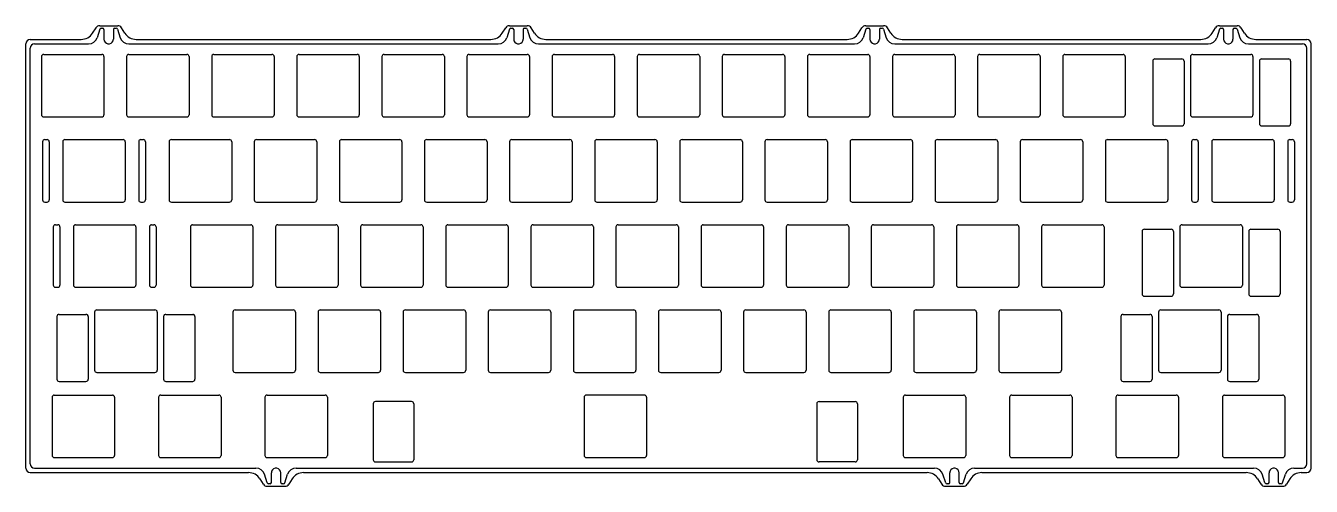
# Model space of a CAD drawing. Header units: millimetres. Extents: x -1211 to -100, y -1155 to 1320.
# Drawn here: x -888.4 to -600.6, y 806.4 to 909.4 of the extents above; entities that cross this region are included whole.
import ezdxf

# ---------------------------------------------------------------- set-up
doc = ezdxf.new("R2010")
doc.units = ezdxf.units.MM
doc.layers.get('0').update_dxf_attribs({"lineweight": 25, "true_color": 0xffffff})
doc.layers.add('Plate', color=7, linetype='Continuous', lineweight=25, true_color=0x000000)

msp = doc.modelspace()

# ---------------------------------------------------------------- linework, layer by layer
for p, q in [((-871.8, 909.38), (-867.79, 909.38)), ((-780.1, 909.38), (-776.1, 909.38)), ((-700.35, 909.38), (-696.34, 909.38)), ((-621.2, 909.38), (-617.2, 909.38)), ((-873.41, 907.72), (-872.64, 908.92)), ((-871.77, 908.63), (-872.4, 906.71)), ((-870.85, 908.53), (-870.85, 906.38)), ((-868.75, 908.53), (-868.75, 906.38)), ((-867.83, 908.63), (-867.2, 906.71)), ((-866.18, 907.72), (-866.95, 908.92)), ((-781.71, 907.72), (-780.94, 908.92)), ((-780.07, 908.63), (-780.7, 906.71)), ((-779.15, 908.53), (-779.15, 906.38)), ((-777.05, 908.53), (-777.05, 906.38)), ((-776.13, 908.63), (-775.5, 906.71)), ((-774.48, 907.72), (-775.25, 908.92)), ((-701.96, 907.72), (-701.19, 908.92)), ((-700.32, 908.63), (-700.95, 906.71)), ((-699.4, 908.53), (-699.4, 906.38)), ((-697.3, 908.53), (-697.3, 906.38)), ((-696.38, 908.63), (-695.75, 906.71)), ((-694.73, 907.72), (-695.5, 908.92)), ((-622.81, 907.72), (-622.04, 908.92)), ((-621.17, 908.63), (-621.8, 906.71)), ((-620.25, 908.53), (-620.25, 906.38)), ((-618.15, 908.53), (-618.15, 906.38)), ((-617.23, 908.63), (-616.6, 906.71)), ((-615.58, 907.72), (-616.35, 908.92)), ((-888.37, 810.41), (-888.37, 905.33)), ((-887.37, 906.33), (-875.94, 906.33)), ((-887.37, 811.41), (-887.37, 904.33)), ((-886.37, 905.33), (-874.3, 905.33)), ((-865.3, 905.33), (-782.6, 905.33)), ((-863.65, 906.33), (-784.24, 906.33)), ((-773.6, 905.33), (-702.85, 905.33)), ((-771.96, 906.33), (-704.49, 906.33)), ((-693.85, 905.33), (-623.7, 905.33)), ((-692.2, 906.33), (-625.34, 906.33)), ((-614.7, 905.33), (-602.62, 905.33)), ((-613.06, 906.33), (-601.62, 906.33)), ((-601.62, 811.41), (-601.62, 904.33)), ((-600.62, 810.41), (-600.62, 905.33)), ((-884.85, 902.47), (-884.85, 889.47)), ((-884.35, 902.97), (-871.35, 902.97)), ((-870.85, 902.47), (-870.85, 889.47)), ((-865.8, 902.47), (-865.8, 889.47)), ((-865.3, 902.97), (-852.3, 902.97)), ((-851.8, 902.47), (-851.8, 889.47)), ((-846.75, 902.47), (-846.75, 889.47)), ((-846.25, 902.97), (-833.25, 902.97)), ((-832.75, 902.47), (-832.75, 889.47)), ((-827.7, 902.47), (-827.7, 889.47)), ((-827.2, 902.97), (-814.2, 902.97)), ((-813.7, 902.47), (-813.7, 889.47)), ((-808.65, 902.47), (-808.65, 889.47)), ((-808.15, 902.97), (-795.15, 902.97)), ((-794.65, 902.47), (-794.65, 889.47)), ((-789.6, 902.47), (-789.6, 889.47)), ((-789.1, 902.97), (-776.1, 902.97)), ((-775.6, 902.47), (-775.6, 889.47)), ((-770.55, 902.47), (-770.55, 889.47)), ((-770.05, 902.97), (-757.05, 902.97)), ((-756.55, 902.47), (-756.55, 889.47)), ((-751.5, 902.47), (-751.5, 889.47)), ((-751, 902.97), (-738, 902.97)), ((-737.5, 902.47), (-737.5, 889.47)), ((-732.45, 902.47), (-732.45, 889.47)), ((-731.95, 902.97), (-718.95, 902.97)), ((-718.45, 902.47), (-718.45, 889.47)), ((-713.4, 902.47), (-713.4, 889.47)), ((-712.9, 902.97), (-699.9, 902.97)), ((-699.4, 902.47), (-699.4, 889.47)), ((-694.35, 902.47), (-694.35, 889.47)), ((-693.85, 902.97), (-680.85, 902.97)), ((-680.35, 902.47), (-680.35, 889.47)), ((-675.3, 902.47), (-675.3, 889.47)), ((-674.8, 902.97), (-661.8, 902.97)), ((-661.3, 902.47), (-661.3, 889.47)), ((-656.25, 902.47), (-656.25, 889.47)), ((-655.75, 902.97), (-642.75, 902.97)), ((-642.25, 902.47), (-642.25, 889.47)), ((-636.11, 901.47), (-636.11, 887.47)), ((-635.61, 901.97), (-629.61, 901.97)), ((-629.11, 901.47), (-629.11, 887.47)), ((-627.67, 902.47), (-627.67, 889.47)), ((-627.17, 902.97), (-614.17, 902.97)), ((-613.67, 902.47), (-613.67, 889.47)), ((-612.24, 901.47), (-612.24, 887.47)), ((-611.74, 901.97), (-605.74, 901.97)), ((-605.24, 901.47), (-605.24, 887.47)), ((-884.35, 888.97), (-871.35, 888.97)), ((-865.3, 888.97), (-852.3, 888.97)), ((-846.25, 888.97), (-833.25, 888.97)), ((-827.2, 888.97), (-814.2, 888.97)), ((-808.15, 888.97), (-795.15, 888.97)), ((-789.1, 888.97), (-776.1, 888.97)), ((-770.05, 888.97), (-757.05, 888.97)), ((-751, 888.97), (-738, 888.97)), ((-731.95, 888.97), (-718.95, 888.97)), ((-712.9, 888.97), (-699.9, 888.97)), ((-693.85, 888.97), (-680.85, 888.97)), ((-674.8, 888.97), (-661.8, 888.97)), ((-655.75, 888.97), (-642.75, 888.97)), ((-635.61, 886.97), (-629.61, 886.97)), ((-627.17, 888.97), (-614.17, 888.97)), ((-611.74, 886.97), (-605.74, 886.97)), ((-884.59, 883.42), (-884.59, 870.42)), ((-884.09, 883.92), (-883.59, 883.92)), ((-883.09, 883.42), (-883.09, 870.42)), ((-880.09, 883.42), (-880.09, 870.42)), ((-879.59, 883.92), (-866.59, 883.92)), ((-866.09, 883.42), (-866.09, 870.42)), ((-863.09, 883.42), (-863.09, 870.42)), ((-862.59, 883.92), (-862.09, 883.92)), ((-861.59, 883.42), (-861.59, 870.42)), ((-856.27, 883.42), (-856.27, 870.42)), ((-855.77, 883.92), (-842.77, 883.92)), ((-842.27, 883.42), (-842.27, 870.42)), ((-837.22, 883.42), (-837.22, 870.42)), ((-836.72, 883.92), (-823.72, 883.92)), ((-823.22, 883.42), (-823.22, 870.42)), ((-818.17, 883.42), (-818.17, 870.42)), ((-817.67, 883.92), (-804.67, 883.92)), ((-804.17, 883.42), (-804.17, 870.42)), ((-799.12, 883.42), (-799.12, 870.42)), ((-798.62, 883.92), (-785.62, 883.92)), ((-785.12, 883.42), (-785.12, 870.42)), ((-780.07, 883.42), (-780.07, 870.42)), ((-779.57, 883.92), (-766.57, 883.92)), ((-766.07, 883.42), (-766.07, 870.42)), ((-761.02, 883.42), (-761.02, 870.42)), ((-760.52, 883.92), (-747.52, 883.92)), ((-747.02, 883.42), (-747.02, 870.42)), ((-741.97, 883.42), (-741.97, 870.42)), ((-741.47, 883.92), (-728.47, 883.92)), ((-727.97, 883.42), (-727.97, 870.42)), ((-722.92, 883.42), (-722.92, 870.42)), ((-722.42, 883.92), (-709.42, 883.92)), ((-708.92, 883.42), (-708.92, 870.42)), ((-703.87, 883.42), (-703.87, 870.42)), ((-703.37, 883.92), (-690.37, 883.92)), ((-689.87, 883.42), (-689.87, 870.42)), ((-684.82, 883.42), (-684.82, 870.42)), ((-684.32, 883.92), (-671.32, 883.92)), ((-670.82, 883.42), (-670.82, 870.42)), ((-665.77, 883.42), (-665.77, 870.42)), ((-665.27, 883.92), (-652.27, 883.92)), ((-651.77, 883.42), (-651.77, 870.42)), ((-646.72, 883.42), (-646.72, 870.42)), ((-646.22, 883.92), (-633.22, 883.92)), ((-632.72, 883.42), (-632.72, 870.42)), ((-627.41, 883.42), (-627.41, 870.42)), ((-626.91, 883.92), (-626.41, 883.92)), ((-625.91, 883.42), (-625.91, 870.42)), ((-622.91, 883.42), (-622.91, 870.42)), ((-622.41, 883.92), (-609.41, 883.92)), ((-608.91, 883.42), (-608.91, 870.42)), ((-605.91, 883.42), (-605.91, 870.42)), ((-605.41, 883.92), (-604.91, 883.92)), ((-604.41, 883.42), (-604.41, 870.42)), ((-884.09, 869.92), (-883.59, 869.92)), ((-879.59, 869.92), (-866.59, 869.92)), ((-862.59, 869.92), (-862.09, 869.92)), ((-855.77, 869.92), (-842.77, 869.92)), ((-836.72, 869.92), (-823.72, 869.92)), ((-817.67, 869.92), (-804.67, 869.92)), ((-798.62, 869.92), (-785.62, 869.92)), ((-779.57, 869.92), (-766.57, 869.92)), ((-760.52, 869.92), (-747.52, 869.92)), ((-741.47, 869.92), (-728.47, 869.92)), ((-722.42, 869.92), (-709.42, 869.92)), ((-703.37, 869.92), (-690.37, 869.92)), ((-684.32, 869.92), (-671.32, 869.92)), ((-665.27, 869.92), (-652.27, 869.92)), ((-646.22, 869.92), (-633.22, 869.92)), ((-626.91, 869.92), (-626.41, 869.92)), ((-622.41, 869.92), (-609.41, 869.92)), ((-605.41, 869.92), (-604.91, 869.92)), ((-882.2, 864.37), (-882.2, 851.37)), ((-881.7, 864.87), (-881.2, 864.87)), ((-880.7, 864.37), (-880.7, 851.37)), ((-877.7, 864.37), (-877.7, 851.37)), ((-877.2, 864.87), (-864.2, 864.87)), ((-863.7, 864.37), (-863.7, 851.37)), ((-860.7, 864.37), (-860.7, 851.37)), ((-860.2, 864.87), (-859.7, 864.87)), ((-859.2, 864.37), (-859.2, 851.37)), ((-851.51, 864.37), (-851.51, 851.37)), ((-851.01, 864.87), (-838.01, 864.87)), ((-837.51, 864.37), (-837.51, 851.37)), ((-832.46, 864.37), (-832.46, 851.37)), ((-831.96, 864.87), (-818.96, 864.87)), ((-818.46, 864.37), (-818.46, 851.37)), ((-813.41, 864.37), (-813.41, 851.37)), ((-812.91, 864.87), (-799.91, 864.87)), ((-799.41, 864.37), (-799.41, 851.37)), ((-794.36, 864.37), (-794.36, 851.37)), ((-793.86, 864.87), (-780.86, 864.87)), ((-780.36, 864.37), (-780.36, 851.37)), ((-775.31, 864.37), (-775.31, 851.37)), ((-774.81, 864.87), (-761.81, 864.87)), ((-761.31, 864.37), (-761.31, 851.37)), ((-756.26, 864.37), (-756.26, 851.37)), ((-755.76, 864.87), (-742.76, 864.87)), ((-742.26, 864.37), (-742.26, 851.37)), ((-737.21, 864.37), (-737.21, 851.37)), ((-736.71, 864.87), (-723.71, 864.87)), ((-723.21, 864.37), (-723.21, 851.37)), ((-718.16, 864.37), (-718.16, 851.37)), ((-717.66, 864.87), (-704.66, 864.87)), ((-704.16, 864.37), (-704.16, 851.37)), ((-699.11, 864.37), (-699.11, 851.37)), ((-698.61, 864.87), (-685.61, 864.87)), ((-685.11, 864.37), (-685.11, 851.37)), ((-680.06, 864.37), (-680.06, 851.37)), ((-679.56, 864.87), (-666.56, 864.87)), ((-666.06, 864.37), (-666.06, 851.37)), ((-661.01, 864.37), (-661.01, 851.37)), ((-660.51, 864.87), (-647.51, 864.87)), ((-647.01, 864.37), (-647.01, 851.37)), ((-638.49, 863.37), (-638.49, 849.37)), ((-637.99, 863.87), (-631.99, 863.87)), ((-631.49, 863.37), (-631.49, 849.37)), ((-630.05, 864.37), (-630.05, 851.37)), ((-629.55, 864.87), (-616.55, 864.87)), ((-616.05, 864.37), (-616.05, 851.37)), ((-614.62, 863.37), (-614.62, 849.37)), ((-614.12, 863.87), (-608.12, 863.87)), ((-607.62, 863.37), (-607.62, 849.37)), ((-881.7, 850.87), (-881.2, 850.87)), ((-877.2, 850.87), (-864.2, 850.87)), ((-860.2, 850.87), (-859.7, 850.87)), ((-851.01, 850.87), (-838.01, 850.87)), ((-831.96, 850.87), (-818.96, 850.87)), ((-812.91, 850.87), (-799.91, 850.87)), ((-793.86, 850.87), (-780.86, 850.87)), ((-774.81, 850.87), (-761.81, 850.87)), ((-755.76, 850.87), (-742.76, 850.87)), ((-736.71, 850.87), (-723.71, 850.87)), ((-717.66, 850.87), (-704.66, 850.87)), ((-698.61, 850.87), (-685.61, 850.87)), ((-679.56, 850.87), (-666.56, 850.87)), ((-660.51, 850.87), (-647.51, 850.87)), ((-637.99, 848.87), (-631.99, 848.87)), ((-629.55, 850.87), (-616.55, 850.87)), ((-614.12, 848.87), (-608.12, 848.87)), ((-881.38, 844.32), (-881.38, 830.32)), ((-880.88, 844.82), (-874.88, 844.82)), ((-874.38, 844.32), (-874.38, 830.32)), ((-872.94, 845.32), (-872.94, 832.32)), ((-872.44, 845.82), (-859.44, 845.82)), ((-858.94, 845.32), (-858.94, 832.32)), ((-857.5, 844.32), (-857.5, 830.32)), ((-857, 844.82), (-851, 844.82)), ((-850.5, 844.32), (-850.5, 830.32)), ((-841.99, 845.32), (-841.99, 832.32)), ((-841.49, 845.82), (-828.49, 845.82)), ((-827.99, 845.32), (-827.99, 832.32)), ((-822.94, 845.32), (-822.94, 832.32)), ((-822.44, 845.82), (-809.44, 845.82)), ((-808.94, 845.32), (-808.94, 832.32)), ((-803.89, 845.32), (-803.89, 832.32)), ((-803.39, 845.82), (-790.39, 845.82)), ((-789.89, 845.32), (-789.89, 832.32)), ((-784.84, 845.32), (-784.84, 832.32)), ((-784.34, 845.82), (-771.34, 845.82)), ((-770.84, 845.32), (-770.84, 832.32)), ((-765.79, 845.32), (-765.79, 832.32)), ((-765.29, 845.82), (-752.29, 845.82)), ((-751.79, 845.32), (-751.79, 832.32)), ((-746.74, 845.32), (-746.74, 832.32)), ((-746.24, 845.82), (-733.24, 845.82)), ((-732.74, 845.32), (-732.74, 832.32)), ((-727.69, 845.32), (-727.69, 832.32)), ((-727.19, 845.82), (-714.19, 845.82)), ((-713.69, 845.32), (-713.69, 832.32)), ((-708.64, 845.32), (-708.64, 832.32)), ((-708.14, 845.82), (-695.14, 845.82)), ((-694.64, 845.32), (-694.64, 832.32)), ((-689.59, 845.32), (-689.59, 832.32)), ((-689.09, 845.82), (-676.09, 845.82)), ((-675.59, 845.32), (-675.59, 832.32)), ((-670.54, 845.32), (-670.54, 832.32)), ((-670.04, 845.82), (-657.04, 845.82)), ((-656.54, 845.32), (-656.54, 832.32)), ((-643.25, 844.32), (-643.25, 830.32)), ((-642.75, 844.82), (-636.75, 844.82)), ((-636.25, 844.32), (-636.25, 830.32)), ((-634.82, 845.32), (-634.82, 832.32)), ((-634.32, 845.82), (-621.32, 845.82)), ((-620.82, 845.32), (-620.82, 832.32)), ((-619.38, 844.32), (-619.38, 830.32)), ((-618.88, 844.82), (-612.88, 844.82)), ((-612.38, 844.32), (-612.38, 830.32)), ((-872.44, 831.82), (-859.44, 831.82)), ((-841.49, 831.82), (-828.49, 831.82)), ((-822.44, 831.82), (-809.44, 831.82)), ((-803.39, 831.82), (-790.39, 831.82)), ((-784.34, 831.82), (-771.34, 831.82)), ((-765.29, 831.82), (-752.29, 831.82)), ((-746.24, 831.82), (-733.24, 831.82)), ((-727.19, 831.82), (-714.19, 831.82)), ((-708.14, 831.82), (-695.14, 831.82)), ((-689.09, 831.82), (-676.09, 831.82)), ((-670.04, 831.82), (-657.04, 831.82)), ((-634.32, 831.82), (-621.32, 831.82)), ((-880.88, 829.82), (-874.88, 829.82)), ((-857, 829.82), (-851, 829.82)), ((-642.75, 829.82), (-636.75, 829.82)), ((-618.88, 829.82), (-612.88, 829.82)), ((-882.47, 826.27), (-882.47, 813.27)), ((-881.97, 826.77), (-868.97, 826.77)), ((-868.47, 826.27), (-868.47, 813.27)), ((-858.65, 826.27), (-858.65, 813.27)), ((-858.15, 826.77), (-845.15, 826.77)), ((-844.65, 826.27), (-844.65, 813.27)), ((-834.84, 826.27), (-834.84, 813.27)), ((-834.34, 826.77), (-821.34, 826.77)), ((-820.84, 826.27), (-820.84, 813.27)), ((-763.4, 826.27), (-763.4, 813.27)), ((-749.4, 826.27), (-749.4, 813.27)), ((-691.97, 826.27), (-691.97, 813.27)), ((-691.47, 826.77), (-678.47, 826.77)), ((-677.97, 826.27), (-677.97, 813.27)), ((-668.15, 826.27), (-668.15, 813.27)), ((-667.65, 826.77), (-654.65, 826.77)), ((-654.15, 826.27), (-654.15, 813.27)), ((-644.34, 826.27), (-644.34, 813.27)), ((-643.84, 826.77), (-630.84, 826.77)), ((-630.34, 826.27), (-630.34, 813.27)), ((-620.53, 826.27), (-620.53, 813.27)), ((-620.03, 826.77), (-607.03, 826.77)), ((-606.53, 826.27), (-606.53, 813.27)), ((-801.51, 824.8), (-801.51, 812.3)), ((-711.3, 824.8), (-711.3, 812.3)), ((-881.97, 812.77), (-868.97, 812.77)), ((-858.15, 812.77), (-845.15, 812.77)), ((-834.34, 812.77), (-821.34, 812.77)), ((-762.9, 812.77), (-749.9, 812.77)), ((-691.47, 812.77), (-678.47, 812.77)), ((-667.65, 812.77), (-654.65, 812.77)), ((-643.84, 812.77), (-630.84, 812.77)), ((-620.03, 812.77), (-607.03, 812.77)), ((-887.37, 809.41), (-838.48, 809.41)), ((-886.37, 810.41), (-836.84, 810.41)), ((-834.31, 807.11), (-834.94, 809.03)), ((-833.39, 807.21), (-833.39, 809.36)), ((-831.29, 807.21), (-831.29, 809.36)), ((-830.37, 807.11), (-829.74, 809.03)), ((-827.84, 810.41), (-684.97, 810.41)), ((-826.2, 809.41), (-686.61, 809.41)), ((-682.44, 807.11), (-683.07, 809.03)), ((-681.52, 807.21), (-681.52, 809.36)), ((-679.42, 807.21), (-679.42, 809.36)), ((-678.5, 807.11), (-677.87, 809.03)), ((-675.97, 810.41), (-613.53, 810.41)), ((-674.33, 809.41), (-615.17, 809.41)), ((-611, 807.11), (-611.63, 809.03)), ((-610.08, 807.21), (-610.08, 809.36)), ((-607.98, 807.21), (-607.98, 809.36)), ((-607.06, 807.11), (-606.43, 809.03)), ((-604.53, 810.41), (-602.62, 810.41)), ((-602.89, 809.41), (-601.62, 809.41)), ((-835.96, 808.02), (-835.19, 806.82)), ((-834.34, 806.36), (-830.34, 806.36)), ((-828.73, 808.02), (-829.5, 806.82)), ((-684.08, 808.02), (-683.31, 806.82)), ((-682.47, 806.36), (-678.47, 806.36)), ((-676.85, 808.02), (-677.62, 806.82)), ((-612.64, 808.02), (-611.88, 806.82)), ((-611.03, 806.36), (-607.03, 806.36)), ((-605.42, 808.02), (-606.19, 806.82))]:
    msp.add_line(p, q)
at = {"color": 7, "true_color": 0x000000}
for p, q in [((-749.9, 826.77), (-762.9, 826.77)), ((-810.6, 824.8), (-810.6, 812.3)), ((-802.01, 825.3), (-810.1, 825.3)), ((-710.8, 825.3), (-702.71, 825.3)), ((-702.21, 824.8), (-702.21, 812.3)), ((-810.1, 811.8), (-802.01, 811.8)), ((-702.71, 811.8), (-710.8, 811.8))]:
    msp.add_line(p, q, dxfattribs=at)
for centre, radius, start, end in [((-871.8, 908.38), 1, 90, 147.4205), ((-867.79, 908.38), 1, 32.5795, 90), ((-780.1, 908.38), 1, 90, 147.4205), ((-776.1, 908.38), 1, 32.5795, 90), ((-700.35, 908.38), 1, 90, 147.4205), ((-696.34, 908.38), 1, 32.5795, 90), ((-621.2, 908.38), 1, 90, 147.4205), ((-617.2, 908.38), 1, 32.5795, 90), ((-875.94, 909.33), 3, 270, 327.4205), ((-874.3, 907.33), 2, 270, 341.8473), ((-865.3, 907.33), 2, 198.1527, 270), ((-863.65, 909.33), 3, 212.5795, 270), ((-784.24, 909.33), 3, 270, 327.4205), ((-782.6, 907.33), 2, 270, 341.8473), ((-773.6, 907.33), 2, 198.1527, 270), ((-771.96, 909.33), 3, 212.5795, 270), ((-704.49, 909.33), 3, 270, 327.4205), ((-702.85, 907.33), 2, 270, 341.8473), ((-693.85, 907.33), 2, 198.1527, 270), ((-692.2, 909.33), 3, 212.5795, 270), ((-625.34, 909.33), 3, 270, 327.4205), ((-623.7, 907.33), 2, 270, 341.8473), ((-614.7, 907.33), 2, 198.1527, 270), ((-613.06, 909.33), 3, 212.5795, 270), ((-887.37, 905.33), 1, 90, 180), ((-886.37, 904.33), 1, 90, 180), ((-869.8, 906.38), 1.05, 180, 341.0033), ((-869.8, 906.38), 1.05, 341.0033, 360), ((-778.1, 906.38), 1.05, 180, 341.0033), ((-778.1, 906.38), 1.05, 341.0033, 360), ((-698.35, 906.38), 1.05, 180, 341.0033), ((-698.35, 906.38), 1.05, 341.0033, 360), ((-619.2, 906.38), 1.05, 180, 341.0033), ((-619.2, 906.38), 1.05, 341.0033, 360), ((-602.62, 904.33), 1, 0, 90), ((-601.62, 905.33), 1, 0, 90), ((-884.35, 902.47), 0.5, 90, 180), ((-871.35, 902.47), 0.5, 0, 90), ((-865.3, 902.47), 0.5, 90, 180), ((-852.3, 902.47), 0.5, 0, 90), ((-846.25, 902.47), 0.5, 90, 180), ((-833.25, 902.47), 0.5, 0, 90), ((-827.2, 902.47), 0.5, 90, 180), ((-814.2, 902.47), 0.5, 0, 90), ((-808.15, 902.47), 0.5, 90, 180), ((-795.15, 902.47), 0.5, 0, 90), ((-789.1, 902.47), 0.5, 90, 180), ((-776.1, 902.47), 0.5, 0, 90), ((-770.05, 902.47), 0.5, 90, 180), ((-757.05, 902.47), 0.5, 0, 90), ((-751, 902.47), 0.5, 90, 180), ((-738, 902.47), 0.5, 0, 90), ((-731.95, 902.47), 0.5, 90, 180), ((-718.95, 902.47), 0.5, 0, 90), ((-712.9, 902.47), 0.5, 90, 180), ((-699.9, 902.47), 0.5, 0, 90), ((-693.85, 902.47), 0.5, 90, 180), ((-680.85, 902.47), 0.5, 0, 90), ((-674.8, 902.47), 0.5, 90, 180), ((-661.8, 902.47), 0.5, 0, 90), ((-655.75, 902.47), 0.5, 90, 180), ((-642.75, 902.47), 0.5, 0, 90), ((-635.61, 901.47), 0.5, 90, 180), ((-629.61, 901.47), 0.5, 0, 90), ((-627.17, 902.47), 0.5, 90, 180), ((-614.17, 902.47), 0.5, 0, 90), ((-611.74, 901.47), 0.5, 90, 180), ((-605.74, 901.47), 0.5, 0, 90), ((-884.35, 889.47), 0.5, 180, 270), ((-871.35, 889.47), 0.5, 270, 0), ((-865.3, 889.47), 0.5, 180, 270), ((-852.3, 889.47), 0.5, 270, 0), ((-846.25, 889.47), 0.5, 180, 270), ((-833.25, 889.47), 0.5, 270, 0), ((-827.2, 889.47), 0.5, 180, 270), ((-814.2, 889.47), 0.5, 270, 0), ((-808.15, 889.47), 0.5, 180, 270), ((-795.15, 889.47), 0.5, 270, 0), ((-789.1, 889.47), 0.5, 180, 270), ((-776.1, 889.47), 0.5, 270, 0), ((-770.05, 889.47), 0.5, 180, 270), ((-757.05, 889.47), 0.5, 270, 0), ((-751, 889.47), 0.5, 180, 270), ((-738, 889.47), 0.5, 270, 0), ((-731.95, 889.47), 0.5, 180, 270), ((-718.95, 889.47), 0.5, 270, 0), ((-712.9, 889.47), 0.5, 180, 270), ((-699.9, 889.47), 0.5, 270, 0), ((-693.85, 889.47), 0.5, 180, 270), ((-680.85, 889.47), 0.5, 270, 0), ((-674.8, 889.47), 0.5, 180, 270), ((-661.8, 889.47), 0.5, 270, 0), ((-655.75, 889.47), 0.5, 180, 270), ((-642.75, 889.47), 0.5, 270, 0), ((-627.17, 889.47), 0.5, 180, 270), ((-614.17, 889.47), 0.5, 270, 0), ((-635.61, 887.47), 0.5, 180, 270), ((-629.61, 887.47), 0.5, 270, 0), ((-611.74, 887.47), 0.5, 180, 270), ((-605.74, 887.47), 0.5, 270, 0), ((-884.09, 883.42), 0.5, 90, 180), ((-883.59, 883.42), 0.5, 0, 90), ((-879.59, 883.42), 0.5, 90, 180), ((-866.59, 883.42), 0.5, 0, 90), ((-862.59, 883.42), 0.5, 90, 180), ((-862.09, 883.42), 0.5, 0, 90), ((-855.77, 883.42), 0.5, 90, 180), ((-842.77, 883.42), 0.5, 0, 90), ((-836.72, 883.42), 0.5, 90, 180), ((-823.72, 883.42), 0.5, 0, 90), ((-817.67, 883.42), 0.5, 90, 180), ((-804.67, 883.42), 0.5, 0, 90), ((-798.62, 883.42), 0.5, 90, 180), ((-785.62, 883.42), 0.5, 0, 90), ((-779.57, 883.42), 0.5, 90, 180), ((-766.57, 883.42), 0.5, 0, 90), ((-760.52, 883.42), 0.5, 90, 180), ((-747.52, 883.42), 0.5, 0, 90), ((-741.47, 883.42), 0.5, 90, 180), ((-728.47, 883.42), 0.5, 0, 90), ((-722.42, 883.42), 0.5, 90, 180), ((-709.42, 883.42), 0.5, 0, 90), ((-703.37, 883.42), 0.5, 90, 180), ((-690.37, 883.42), 0.5, 0, 90), ((-684.32, 883.42), 0.5, 90, 180), ((-671.32, 883.42), 0.5, 0, 90), ((-665.27, 883.42), 0.5, 90, 180), ((-652.27, 883.42), 0.5, 0, 90), ((-646.22, 883.42), 0.5, 90, 180), ((-633.22, 883.42), 0.5, 0, 90), ((-626.91, 883.42), 0.5, 90, 180), ((-626.41, 883.42), 0.5, 0, 90), ((-622.41, 883.42), 0.5, 90, 180), ((-609.41, 883.42), 0.5, 0, 90), ((-605.41, 883.42), 0.5, 90, 180), ((-604.91, 883.42), 0.5, 0, 90), ((-884.09, 870.42), 0.5, 180, 270), ((-883.59, 870.42), 0.5, 270, 0), ((-879.59, 870.42), 0.5, 180, 270), ((-866.59, 870.42), 0.5, 270, 0), ((-862.59, 870.42), 0.5, 180, 270), ((-862.09, 870.42), 0.5, 270, 0), ((-855.77, 870.42), 0.5, 180, 270), ((-842.77, 870.42), 0.5, 270, 0), ((-836.72, 870.42), 0.5, 180, 270), ((-823.72, 870.42), 0.5, 270, 0), ((-817.67, 870.42), 0.5, 180, 270), ((-804.67, 870.42), 0.5, 270, 0), ((-798.62, 870.42), 0.5, 180, 270), ((-785.62, 870.42), 0.5, 270, 0), ((-779.57, 870.42), 0.5, 180, 270), ((-766.57, 870.42), 0.5, 270, 0), ((-760.52, 870.42), 0.5, 180, 270), ((-747.52, 870.42), 0.5, 270, 0), ((-741.47, 870.42), 0.5, 180, 270), ((-728.47, 870.42), 0.5, 270, 0), ((-722.42, 870.42), 0.5, 180, 270), ((-709.42, 870.42), 0.5, 270, 0), ((-703.37, 870.42), 0.5, 180, 270), ((-690.37, 870.42), 0.5, 270, 0), ((-684.32, 870.42), 0.5, 180, 270), ((-671.32, 870.42), 0.5, 270, 0), ((-665.27, 870.42), 0.5, 180, 270), ((-652.27, 870.42), 0.5, 270, 0), ((-646.22, 870.42), 0.5, 180, 270), ((-633.22, 870.42), 0.5, 270, 0), ((-626.91, 870.42), 0.5, 180, 270), ((-626.41, 870.42), 0.5, 270, 0), ((-622.41, 870.42), 0.5, 180, 270), ((-609.41, 870.42), 0.5, 270, 0), ((-605.41, 870.42), 0.5, 180, 270), ((-604.91, 870.42), 0.5, 270, 0), ((-881.7, 864.37), 0.5, 90, 180), ((-881.2, 864.37), 0.5, 0, 90), ((-877.2, 864.37), 0.5, 90, 180), ((-864.2, 864.37), 0.5, 0, 90), ((-860.2, 864.37), 0.5, 90, 180), ((-859.7, 864.37), 0.5, 0, 90), ((-851.01, 864.37), 0.5, 90, 180), ((-838.01, 864.37), 0.5, 0, 90), ((-831.96, 864.37), 0.5, 90, 180), ((-818.96, 864.37), 0.5, 0, 90), ((-812.91, 864.37), 0.5, 90, 180), ((-799.91, 864.37), 0.5, 0, 90), ((-793.86, 864.37), 0.5, 90, 180), ((-780.86, 864.37), 0.5, 0, 90), ((-774.81, 864.37), 0.5, 90, 180), ((-761.81, 864.37), 0.5, 0, 90), ((-755.76, 864.37), 0.5, 90, 180), ((-742.76, 864.37), 0.5, 0, 90), ((-736.71, 864.37), 0.5, 90, 180), ((-723.71, 864.37), 0.5, 0, 90), ((-717.66, 864.37), 0.5, 90, 180), ((-704.66, 864.37), 0.5, 0, 90), ((-698.61, 864.37), 0.5, 90, 180), ((-685.61, 864.37), 0.5, 0, 90), ((-679.56, 864.37), 0.5, 90, 180), ((-666.56, 864.37), 0.5, 0, 90), ((-660.51, 864.37), 0.5, 90, 180), ((-647.51, 864.37), 0.5, 0, 90), ((-637.99, 863.37), 0.5, 90, 180), ((-631.99, 863.37), 0.5, 0, 90), ((-629.55, 864.37), 0.5, 90, 180), ((-616.55, 864.37), 0.5, 0, 90), ((-614.12, 863.37), 0.5, 90, 180), ((-608.12, 863.37), 0.5, 0, 90), ((-881.7, 851.37), 0.5, 180, 270), ((-881.2, 851.37), 0.5, 270, 0), ((-877.2, 851.37), 0.5, 180, 270), ((-864.2, 851.37), 0.5, 270, 0), ((-860.2, 851.37), 0.5, 180, 270), ((-859.7, 851.37), 0.5, 270, 0), ((-851.01, 851.37), 0.5, 180, 270), ((-838.01, 851.37), 0.5, 270, 0), ((-831.96, 851.37), 0.5, 180, 270), ((-818.96, 851.37), 0.5, 270, 0), ((-812.91, 851.37), 0.5, 180, 270), ((-799.91, 851.37), 0.5, 270, 0), ((-793.86, 851.37), 0.5, 180, 270), ((-780.86, 851.37), 0.5, 270, 0), ((-774.81, 851.37), 0.5, 180, 270), ((-761.81, 851.37), 0.5, 270, 0), ((-755.76, 851.37), 0.5, 180, 270), ((-742.76, 851.37), 0.5, 270, 0), ((-736.71, 851.37), 0.5, 180, 270), ((-723.71, 851.37), 0.5, 270, 0), ((-717.66, 851.37), 0.5, 180, 270), ((-704.66, 851.37), 0.5, 270, 0), ((-698.61, 851.37), 0.5, 180, 270), ((-685.61, 851.37), 0.5, 270, 0), ((-679.56, 851.37), 0.5, 180, 270), ((-666.56, 851.37), 0.5, 270, 0), ((-660.51, 851.37), 0.5, 180, 270), ((-647.51, 851.37), 0.5, 270, 0), ((-637.99, 849.37), 0.5, 180, 270), ((-631.99, 849.37), 0.5, 270, 0), ((-629.55, 851.37), 0.5, 180, 270), ((-616.55, 851.37), 0.5, 270, 0), ((-614.12, 849.37), 0.5, 180, 270), ((-608.12, 849.37), 0.5, 270, 0), ((-880.88, 844.32), 0.5, 90, 180), ((-874.88, 844.32), 0.5, 0, 90), ((-872.44, 845.32), 0.5, 90, 180), ((-859.44, 845.32), 0.5, 0, 90), ((-857, 844.32), 0.5, 90, 180), ((-851, 844.32), 0.5, 0, 90), ((-841.49, 845.32), 0.5, 90, 180), ((-828.49, 845.32), 0.5, 0, 90), ((-822.44, 845.32), 0.5, 90, 180), ((-809.44, 845.32), 0.5, 0, 90), ((-803.39, 845.32), 0.5, 90, 180), ((-790.39, 845.32), 0.5, 0, 90), ((-784.34, 845.32), 0.5, 90, 180), ((-771.34, 845.32), 0.5, 0, 90), ((-765.29, 845.32), 0.5, 90, 180), ((-752.29, 845.32), 0.5, 0, 90), ((-746.24, 845.32), 0.5, 90, 180), ((-733.24, 845.32), 0.5, 0, 90), ((-727.19, 845.32), 0.5, 90, 180), ((-714.19, 845.32), 0.5, 0, 90), ((-708.14, 845.32), 0.5, 90, 180), ((-695.14, 845.32), 0.5, 0, 90), ((-689.09, 845.32), 0.5, 90, 180), ((-676.09, 845.32), 0.5, 0, 90), ((-670.04, 845.32), 0.5, 90, 180), ((-657.04, 845.32), 0.5, 0, 90), ((-642.75, 844.32), 0.5, 90, 180), ((-636.75, 844.32), 0.5, 0, 90), ((-634.32, 845.32), 0.5, 90, 180), ((-621.32, 845.32), 0.5, 0, 90), ((-618.88, 844.32), 0.5, 90, 180), ((-612.88, 844.32), 0.5, 0, 90), ((-872.44, 832.32), 0.5, 180, 270), ((-859.44, 832.32), 0.5, 270, 0), ((-841.49, 832.32), 0.5, 180, 270), ((-828.49, 832.32), 0.5, 270, 0), ((-822.44, 832.32), 0.5, 180, 270), ((-809.44, 832.32), 0.5, 270, 0), ((-803.39, 832.32), 0.5, 180, 270), ((-790.39, 832.32), 0.5, 270, 0), ((-784.34, 832.32), 0.5, 180, 270), ((-771.34, 832.32), 0.5, 270, 0), ((-765.29, 832.32), 0.5, 180, 270), ((-752.29, 832.32), 0.5, 270, 0), ((-746.24, 832.32), 0.5, 180, 270), ((-733.24, 832.32), 0.5, 270, 0), ((-727.19, 832.32), 0.5, 180, 270), ((-714.19, 832.32), 0.5, 270, 0), ((-708.14, 832.32), 0.5, 180, 270), ((-695.14, 832.32), 0.5, 270, 0), ((-689.09, 832.32), 0.5, 180, 270), ((-676.09, 832.32), 0.5, 270, 0), ((-670.04, 832.32), 0.5, 180, 270), ((-657.04, 832.32), 0.5, 270, 0), ((-634.32, 832.32), 0.5, 180, 270), ((-621.32, 832.32), 0.5, 270, 0), ((-880.88, 830.32), 0.5, 180, 270), ((-874.88, 830.32), 0.5, 270, 0), ((-857, 830.32), 0.5, 180, 270), ((-851, 830.32), 0.5, 270, 0), ((-642.75, 830.32), 0.5, 180, 270), ((-636.75, 830.32), 0.5, 270, 0), ((-618.88, 830.32), 0.5, 180, 270), ((-612.88, 830.32), 0.5, 270, 0), ((-881.97, 826.27), 0.5, 90, 180), ((-868.97, 826.27), 0.5, 0, 90), ((-858.15, 826.27), 0.5, 90, 180), ((-845.15, 826.27), 0.5, 0, 90), ((-834.34, 826.27), 0.5, 90, 180), ((-821.34, 826.27), 0.5, 0, 90), ((-762.9, 826.27), 0.5, 90, 180), ((-749.9, 826.27), 0.5, 0, 90), ((-691.47, 826.27), 0.5, 90, 180), ((-678.47, 826.27), 0.5, 0, 90), ((-667.65, 826.27), 0.5, 90, 180), ((-654.65, 826.27), 0.5, 0, 90), ((-643.84, 826.27), 0.5, 90, 180), ((-630.84, 826.27), 0.5, 0, 90), ((-620.03, 826.27), 0.5, 90, 180), ((-607.03, 826.27), 0.5, 0, 90), ((-810.1, 824.8), 0.5, 90, 180), ((-802.01, 824.8), 0.5, 0, 90), ((-710.8, 824.8), 0.5, 90, 180), ((-702.71, 824.8), 0.5, 0, 90), ((-881.97, 813.27), 0.5, 180, 270), ((-868.97, 813.27), 0.5, 270, 0), ((-858.15, 813.27), 0.5, 180, 270), ((-845.15, 813.27), 0.5, 270, 0), ((-834.34, 813.27), 0.5, 180, 270), ((-821.34, 813.27), 0.5, 270, 0), ((-810.1, 812.3), 0.5, 180, 270), ((-802.01, 812.3), 0.5, 270, 0), ((-762.9, 813.27), 0.5, 180, 270), ((-749.9, 813.27), 0.5, 270, 0), ((-710.8, 812.3), 0.5, 180, 270), ((-702.71, 812.3), 0.5, 270, 0), ((-691.47, 813.27), 0.5, 180, 270), ((-678.47, 813.27), 0.5, 270, 0), ((-667.65, 813.27), 0.5, 180, 270), ((-654.65, 813.27), 0.5, 270, 0), ((-643.84, 813.27), 0.5, 180, 270), ((-630.84, 813.27), 0.5, 270, 0), ((-620.03, 813.27), 0.5, 180, 270), ((-607.03, 813.27), 0.5, 270, 0), ((-887.37, 810.41), 1, 180, 270), ((-886.37, 811.41), 1, 180, 270), ((-838.48, 806.41), 3, 32.5795, 90), ((-836.84, 808.41), 2, 18.1527, 90), ((-832.34, 809.36), 1.05, 161.0033, 180), ((-832.34, 809.36), 1.05, 0, 161.0033), ((-827.84, 808.41), 2, 90, 161.8473), ((-826.2, 806.41), 3, 90, 147.4205), ((-686.61, 806.41), 3, 32.5795, 90), ((-684.97, 808.41), 2, 18.1527, 90), ((-680.47, 809.36), 1.05, 161.0033, 180), ((-680.47, 809.36), 1.05, 0, 161.0033), ((-675.97, 808.41), 2, 90, 161.8473), ((-674.33, 806.41), 3, 90, 147.4205), ((-615.17, 806.41), 3, 32.5795, 90), ((-613.53, 808.41), 2, 18.1527, 90), ((-609.03, 809.36), 1.05, 161.0033, 180), ((-609.03, 809.36), 1.05, 0, 161.0033), ((-604.53, 808.41), 2, 90, 161.8473), ((-602.89, 806.41), 3, 90, 147.4205), ((-602.62, 811.41), 1, 270, 0), ((-601.62, 810.41), 1, 270, 360), ((-834.34, 807.36), 1, 212.5795, 270), ((-830.34, 807.36), 1, 270, 327.4205), ((-682.47, 807.36), 1, 212.5795, 270), ((-678.47, 807.36), 1, 270, 327.4205), ((-611.03, 807.36), 1, 212.5795, 270), ((-607.03, 807.36), 1, 270, 327.4205)]:
    msp.add_arc(centre, radius, start, end)
at = {"layer": 'Plate'}
for p, q in [((-871.48, 908.83), (-871.15, 908.83)), ((-868.45, 908.83), (-868.11, 908.83)), ((-779.78, 908.83), (-779.45, 908.83)), ((-776.75, 908.83), (-776.41, 908.83)), ((-700.03, 908.83), (-699.7, 908.83)), ((-697, 908.83), (-696.66, 908.83)), ((-620.88, 908.83), (-620.55, 908.83)), ((-617.85, 908.83), (-617.51, 908.83)), ((-833.69, 806.91), (-834.03, 806.91)), ((-830.66, 806.91), (-830.99, 806.91)), ((-681.82, 806.91), (-682.15, 806.91)), ((-678.78, 806.91), (-679.12, 806.91)), ((-610.38, 806.91), (-610.72, 806.91)), ((-607.35, 806.91), (-607.68, 806.91))]:
    msp.add_line(p, q, dxfattribs=at)
for centre, start, end in [((-871.48, 908.53), 90, 161.8473), ((-871.15, 908.53), 0, 90), ((-868.45, 908.53), 90, 180), ((-868.11, 908.53), 18.1527, 90), ((-779.78, 908.53), 90, 161.8473), ((-779.45, 908.53), 0, 90), ((-776.75, 908.53), 90, 180), ((-776.41, 908.53), 18.1527, 90), ((-700.03, 908.53), 90, 161.8473), ((-699.7, 908.53), 0, 90), ((-697, 908.53), 90, 180), ((-696.66, 908.53), 18.1527, 90), ((-620.88, 908.53), 90, 161.8473), ((-620.55, 908.53), 0, 90), ((-617.85, 908.53), 90, 180), ((-617.51, 908.53), 18.1527, 90), ((-834.03, 807.21), 198.1527, 270), ((-833.69, 807.21), 270, 0), ((-830.99, 807.21), 180, 270), ((-830.66, 807.21), 270, 341.8473), ((-682.15, 807.21), 198.1527, 270), ((-681.82, 807.21), 270, 0), ((-679.12, 807.21), 180, 270), ((-678.78, 807.21), 270, 341.8473), ((-610.72, 807.21), 198.1527, 270), ((-610.38, 807.21), 270, 0), ((-607.68, 807.21), 180, 270), ((-607.35, 807.21), 270, 341.8473)]:
    msp.add_arc(centre, 0.3, start, end, dxfattribs=at)

doc.saveas('drawing.dxf')
